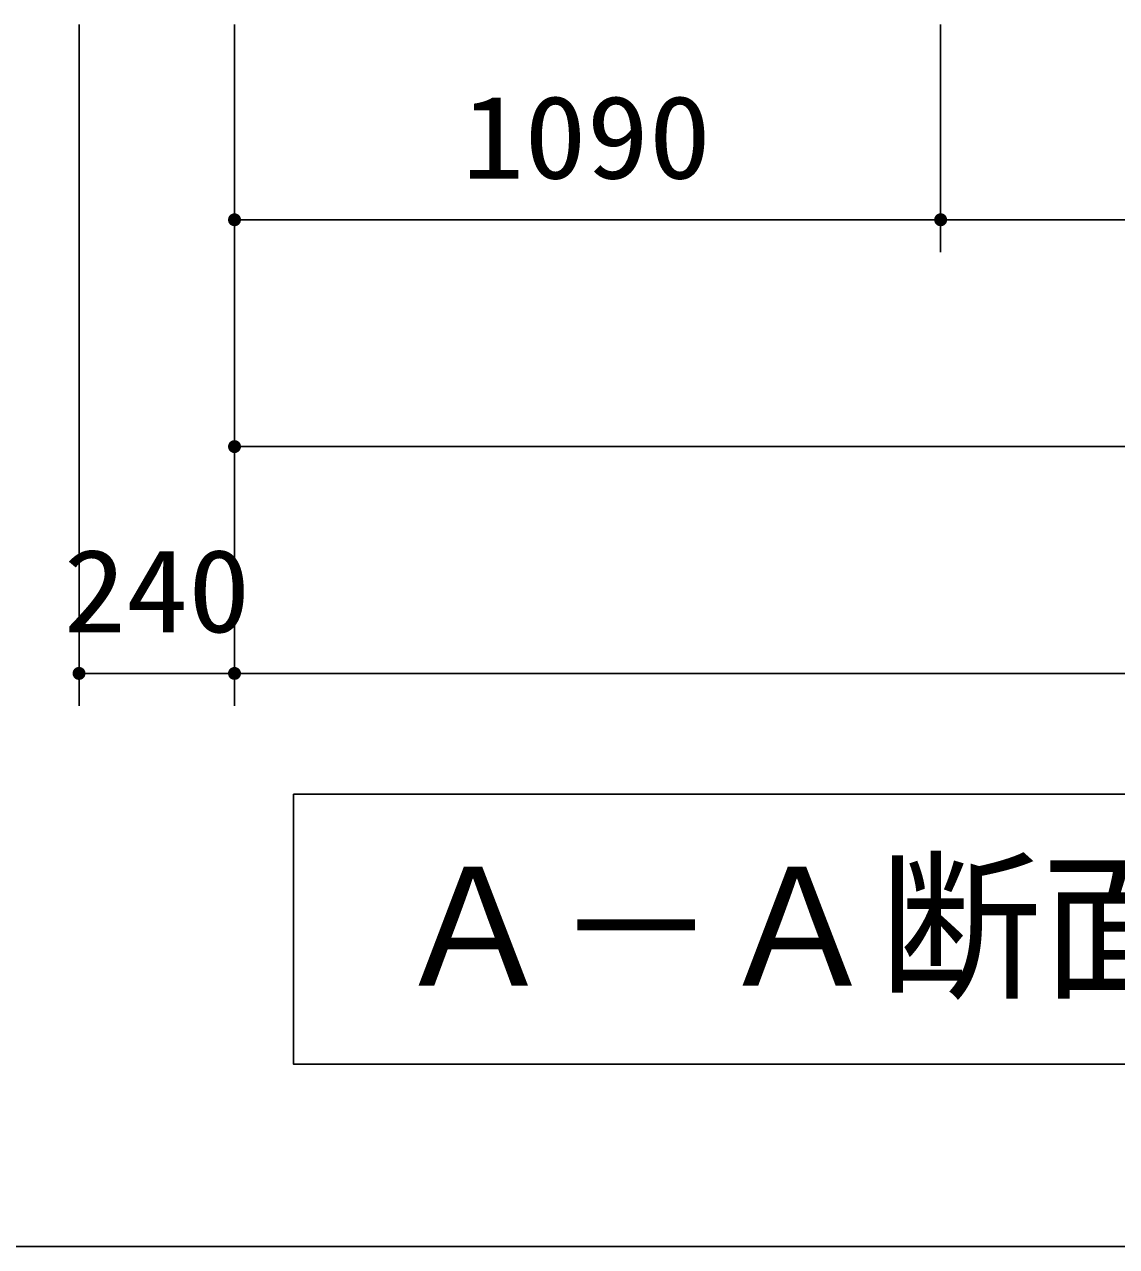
# Model space of a CAD drawing. Units: millimetres, scale not verified. Extents: x -14850 to 14850, y -10500 to 10500.
# Drawn here: x -10583 to -8898, y -8415 to -6529 of the extents above; entities that cross this region are included whole.
import ezdxf
from ezdxf.enums import TextEntityAlignment as Align

# ---------------------------------------------------------------- set-up
doc = ezdxf.new("R2010")
doc.units = ezdxf.units.MM
doc.header["$LTSCALE"] = 50
for name, color, linetype, lineweight in [('0-5_水管', 3, 'Continuous', 25), ('0-6_製作', 5, 'Continuous', 25), ('0-9_Axis_waku', 7, 'Continuous', 25)]:
    doc.layers.add(name, color=color, linetype=linetype, lineweight=lineweight)
doc.styles.add('ＭＳ ゴシック', font='')
doc.styles.get('ＭＳ ゴシック').set_extended_font_data('MS Gothic')

msp = doc.modelspace()

# ---------------------------------------------------------------- linework, layer by layer
at = {"layer": '0-5_水管'}
msp.add_line((-10168.07, -7716.77), (-6834.73, -7716.77), dxfattribs=at)
msp.add_lwpolyline([(-10168.07, -7716.77), (-10168.07, -8133.43), (-6834.73, -8133.43)], dxfattribs=at)
at = {"layer": '0-6_製作', "color": 2}
for p, q in [((-10499.06, -7580.63), (-10499.06, -6529.23)), ((-10259.06, -7580.63), (-10259.06, -6529.23)), ((-9169.06, -6880.63), (-9169.06, -6529.23)), ((-10259.06, -6830.63), (-9169.06, -6830.63)), ((-9169.06, -6830.63), (-8259.06, -6830.63)), ((-10259.06, -7180.63), (-7089.06, -7180.63)), ((-10259.06, -7530.63), (-10499.06, -7530.63)), ((-10259.06, -7530.63), (-6439.06, -7530.63))]:
    msp.add_line(p, q, dxfattribs=at)
at = {"layer": '0-6_製作'}
for points in [[(-10268.11, -6826.38), (-10259.06, -6830.63), (-10268.57, -6827.54)], [(-10267.5, -6825.28), (-10259.06, -6830.63), (-10268.11, -6826.38)], [(-10266.77, -6824.26), (-10259.06, -6830.63), (-10267.5, -6825.28)], [(-10265.91, -6823.34), (-10259.06, -6830.63), (-10266.77, -6824.26)], [(-10264.94, -6822.54), (-10259.06, -6830.63), (-10265.91, -6823.34)], [(-10263.88, -6821.87), (-10259.06, -6830.63), (-10264.94, -6822.54)], [(-10263.88, -6821.87), (-10259.06, -6820.63), (-10259.06, -6830.63)], [(-10262.74, -6821.34), (-10259.06, -6820.63), (-10263.88, -6821.87)], [(-10261.55, -6820.95), (-10259.06, -6820.63), (-10262.74, -6821.34)], [(-10260.31, -6820.71), (-10259.06, -6820.63), (-10261.55, -6820.95)], [(-10259.06, -6820.63), (-10249.06, -6830.63), (-10259.06, -6830.63)], [(-10258.43, -6820.65), (-10249.06, -6830.63), (-10259.06, -6820.63)], [(-10257.19, -6820.81), (-10249.06, -6830.63), (-10258.43, -6820.65)], [(-10255.97, -6821.12), (-10249.06, -6830.63), (-10257.19, -6820.81)], [(-10254.8, -6821.59), (-10249.06, -6830.63), (-10255.97, -6821.12)], [(-10254.8, -6821.59), (-10249.14, -6829.38), (-10249.06, -6830.63)], [(-10253.7, -6822.19), (-10249.14, -6829.38), (-10254.8, -6821.59)], [(-10253.7, -6822.19), (-10249.38, -6828.15), (-10249.14, -6829.38)], [(-10252.69, -6822.93), (-10249.38, -6828.15), (-10253.7, -6822.19)], [(-10252.69, -6822.93), (-10249.76, -6826.95), (-10249.38, -6828.15)], [(-10251.77, -6823.79), (-10249.76, -6826.95), (-10252.69, -6822.93)], [(-10251.77, -6823.79), (-10250.3, -6825.82), (-10249.76, -6826.95)], [(-10250.97, -6824.76), (-10250.3, -6825.82), (-10251.77, -6823.79)], [(-9178.11, -6826.38), (-9169.06, -6830.63), (-9178.57, -6827.54)], [(-9177.51, -6825.28), (-9169.06, -6830.63), (-9178.11, -6826.38)], [(-9176.77, -6824.26), (-9169.06, -6830.63), (-9177.51, -6825.28)], [(-9175.91, -6823.34), (-9169.06, -6830.63), (-9176.77, -6824.26)], [(-9174.94, -6822.54), (-9169.06, -6830.63), (-9175.91, -6823.34)], [(-9174.94, -6822.54), (-9169.06, -6820.63), (-9169.06, -6830.63)], [(-9173.88, -6821.87), (-9169.06, -6820.63), (-9174.94, -6822.54)], [(-9172.74, -6821.34), (-9169.06, -6820.63), (-9173.88, -6821.87)], [(-9171.55, -6820.95), (-9169.06, -6820.63), (-9172.74, -6821.34)], [(-9170.32, -6820.71), (-9169.06, -6820.63), (-9171.55, -6820.95)], [(-9169.06, -6820.63), (-9159.06, -6830.63), (-9169.06, -6830.63)], [(-9168.43, -6820.65), (-9159.06, -6830.63), (-9169.06, -6820.63)], [(-9167.19, -6820.81), (-9159.06, -6830.63), (-9168.43, -6820.65)], [(-9165.97, -6821.12), (-9159.06, -6830.63), (-9167.19, -6820.81)], [(-9165.97, -6821.12), (-9159.14, -6829.38), (-9159.06, -6830.63)], [(-9164.8, -6821.59), (-9159.14, -6829.38), (-9165.97, -6821.12)], [(-9164.8, -6821.59), (-9159.38, -6828.15), (-9159.14, -6829.38)], [(-9163.7, -6822.19), (-9159.38, -6828.15), (-9164.8, -6821.59)], [(-9163.7, -6822.19), (-9159.76, -6826.95), (-9159.38, -6828.15)], [(-9162.69, -6822.93), (-9159.76, -6826.95), (-9163.7, -6822.19)], [(-9162.69, -6822.93), (-9160.3, -6825.82), (-9159.76, -6826.95)], [(-9161.77, -6823.79), (-9160.3, -6825.82), (-9162.69, -6822.93)], [(-9161.77, -6823.79), (-9160.97, -6824.76), (-9160.3, -6825.82)], [(-10269.04, -6830.01), (-10259.06, -6830.63), (-10269.06, -6830.63)], [(-10269.06, -6830.63), (-10263.32, -6839.68), (-10268.98, -6831.89)], [(-10269.06, -6830.63), (-10262.15, -6840.15), (-10263.32, -6839.68)], [(-10259.06, -6830.63), (-10262.15, -6840.15), (-10269.06, -6830.63)], [(-10268.88, -6828.76), (-10259.06, -6830.63), (-10269.04, -6830.01)], [(-10268.98, -6831.89), (-10264.42, -6839.08), (-10268.75, -6833.12)], [(-10268.98, -6831.89), (-10263.32, -6839.68), (-10264.42, -6839.08)], [(-10268.57, -6827.54), (-10259.06, -6830.63), (-10268.88, -6828.76)], [(-10268.75, -6833.12), (-10265.44, -6838.34), (-10268.36, -6834.32)], [(-10268.75, -6833.12), (-10264.42, -6839.08), (-10265.44, -6838.34)], [(-10268.36, -6834.32), (-10266.35, -6837.48), (-10267.82, -6835.45)], [(-10268.36, -6834.32), (-10265.44, -6838.34), (-10266.35, -6837.48)], [(-10267.82, -6835.45), (-10266.35, -6837.48), (-10267.15, -6836.51)], [(-10259.06, -6830.63), (-10260.94, -6840.46), (-10262.15, -6840.15)], [(-10259.06, -6830.63), (-10259.69, -6840.61), (-10260.94, -6840.46)], [(-10259.06, -6830.63), (-10259.06, -6840.63), (-10259.69, -6840.61)], [(-10259.06, -6830.63), (-10257.81, -6840.56), (-10259.06, -6840.63)], [(-10259.06, -6830.63), (-10256.57, -6840.32), (-10257.81, -6840.56)], [(-10259.06, -6830.63), (-10255.38, -6839.93), (-10256.57, -6840.32)], [(-10259.06, -6830.63), (-10254.24, -6839.4), (-10255.38, -6839.93)], [(-10259.06, -6830.63), (-10253.18, -6838.72), (-10254.24, -6839.4)], [(-10249.06, -6830.63), (-10253.18, -6838.72), (-10259.06, -6830.63)], [(-10249.06, -6830.63), (-10252.22, -6837.92), (-10253.18, -6838.72)], [(-10249.06, -6830.63), (-10251.36, -6837.01), (-10252.22, -6837.92)], [(-10249.06, -6830.63), (-10250.62, -6835.99), (-10251.36, -6837.01)], [(-10249.06, -6830.63), (-10250.01, -6834.89), (-10250.62, -6835.99)], [(-10249.06, -6830.63), (-10249.55, -6833.72), (-10250.01, -6834.89)], [(-10249.06, -6830.63), (-10249.24, -6832.51), (-10249.55, -6833.72)], [(-10249.06, -6830.63), (-10249.08, -6831.26), (-10249.24, -6832.51)], [(-9179.04, -6830.01), (-9169.06, -6830.63), (-9179.06, -6830.63)], [(-9179.06, -6830.63), (-9172.15, -6840.15), (-9178.98, -6831.89)], [(-9179.06, -6830.63), (-9170.94, -6840.46), (-9172.15, -6840.15)], [(-9169.06, -6830.63), (-9170.94, -6840.46), (-9179.06, -6830.63)], [(-9178.88, -6828.76), (-9169.06, -6830.63), (-9179.04, -6830.01)], [(-9178.98, -6831.89), (-9173.32, -6839.68), (-9178.75, -6833.12)], [(-9178.98, -6831.89), (-9172.15, -6840.15), (-9173.32, -6839.68)], [(-9178.57, -6827.54), (-9169.06, -6830.63), (-9178.88, -6828.76)], [(-9178.75, -6833.12), (-9174.42, -6839.08), (-9178.36, -6834.32)], [(-9178.75, -6833.12), (-9173.32, -6839.68), (-9174.42, -6839.08)], [(-9178.36, -6834.32), (-9175.44, -6838.34), (-9177.82, -6835.45)], [(-9178.36, -6834.32), (-9174.42, -6839.08), (-9175.44, -6838.34)], [(-9177.82, -6835.45), (-9176.35, -6837.48), (-9177.15, -6836.51)], [(-9177.82, -6835.45), (-9175.44, -6838.34), (-9176.35, -6837.48)], [(-9169.06, -6830.63), (-9169.69, -6840.61), (-9170.94, -6840.46)], [(-9169.06, -6830.63), (-9169.06, -6840.63), (-9169.69, -6840.61)], [(-9169.06, -6830.63), (-9167.81, -6840.56), (-9169.06, -6840.63)], [(-9169.06, -6830.63), (-9166.57, -6840.32), (-9167.81, -6840.56)], [(-9169.06, -6830.63), (-9165.38, -6839.93), (-9166.57, -6840.32)], [(-9169.06, -6830.63), (-9164.24, -6839.4), (-9165.38, -6839.93)], [(-9169.06, -6830.63), (-9163.18, -6838.72), (-9164.24, -6839.4)], [(-9169.06, -6830.63), (-9162.22, -6837.92), (-9163.18, -6838.72)], [(-9159.06, -6830.63), (-9162.22, -6837.92), (-9169.06, -6830.63)], [(-9159.06, -6830.63), (-9161.36, -6837.01), (-9162.22, -6837.92)], [(-9159.06, -6830.63), (-9160.62, -6835.99), (-9161.36, -6837.01)], [(-9159.06, -6830.63), (-9160.01, -6834.89), (-9160.62, -6835.99)], [(-9159.06, -6830.63), (-9159.55, -6833.72), (-9160.01, -6834.89)], [(-9159.06, -6830.63), (-9159.24, -6832.51), (-9159.55, -6833.72)], [(-9159.06, -6830.63), (-9159.08, -6831.26), (-9159.24, -6832.51)], [(-10269.04, -7180.01), (-10259.06, -7180.63), (-10269.06, -7180.63)], [(-10269.06, -7180.63), (-10263.32, -7189.68), (-10268.98, -7181.89)], [(-10269.06, -7180.63), (-10262.15, -7190.15), (-10263.32, -7189.68)], [(-10259.06, -7180.63), (-10262.15, -7190.15), (-10269.06, -7180.63)], [(-10268.88, -7178.76), (-10259.06, -7180.63), (-10269.04, -7180.01)], [(-10268.98, -7181.89), (-10264.42, -7189.08), (-10268.75, -7183.12)], [(-10268.98, -7181.89), (-10263.32, -7189.68), (-10264.42, -7189.08)], [(-10268.57, -7177.54), (-10259.06, -7180.63), (-10268.88, -7178.76)], [(-10268.75, -7183.12), (-10265.44, -7188.34), (-10268.36, -7184.32)], [(-10268.75, -7183.12), (-10264.42, -7189.08), (-10265.44, -7188.34)], [(-10268.11, -7176.38), (-10259.06, -7180.63), (-10268.57, -7177.54)], [(-10268.36, -7184.32), (-10266.35, -7187.48), (-10267.82, -7185.45)], [(-10268.36, -7184.32), (-10265.44, -7188.34), (-10266.35, -7187.48)], [(-10267.5, -7175.28), (-10259.06, -7180.63), (-10268.11, -7176.38)], [(-10266.77, -7174.26), (-10259.06, -7180.63), (-10267.5, -7175.28)], [(-10265.91, -7173.34), (-10259.06, -7180.63), (-10266.77, -7174.26)], [(-10264.94, -7172.54), (-10259.06, -7180.63), (-10265.91, -7173.34)], [(-10263.88, -7171.87), (-10259.06, -7180.63), (-10264.94, -7172.54)], [(-10263.88, -7171.87), (-10259.06, -7170.63), (-10259.06, -7180.63)], [(-10262.74, -7171.34), (-10259.06, -7170.63), (-10263.88, -7171.87)], [(-10261.55, -7170.95), (-10259.06, -7170.63), (-10262.74, -7171.34)], [(-10259.06, -7180.63), (-10260.94, -7190.46), (-10262.15, -7190.15)], [(-10260.31, -7170.71), (-10259.06, -7170.63), (-10261.55, -7170.95)], [(-10259.06, -7180.63), (-10259.69, -7190.61), (-10260.94, -7190.46)], [(-10259.06, -7180.63), (-10259.06, -7190.63), (-10259.69, -7190.61)], [(-10259.06, -7170.63), (-10249.06, -7180.63), (-10259.06, -7180.63)], [(-10258.43, -7170.65), (-10249.06, -7180.63), (-10259.06, -7170.63)], [(-10259.06, -7180.63), (-10257.81, -7190.56), (-10259.06, -7190.63)], [(-10259.06, -7180.63), (-10256.57, -7190.32), (-10257.81, -7190.56)], [(-10259.06, -7180.63), (-10255.38, -7189.93), (-10256.57, -7190.32)], [(-10259.06, -7180.63), (-10254.24, -7189.4), (-10255.38, -7189.93)], [(-10259.06, -7180.63), (-10253.18, -7188.72), (-10254.24, -7189.4)], [(-10249.06, -7180.63), (-10253.18, -7188.72), (-10259.06, -7180.63)], [(-10257.19, -7170.81), (-10249.06, -7180.63), (-10258.43, -7170.65)], [(-10255.97, -7171.12), (-10249.06, -7180.63), (-10257.19, -7170.81)], [(-10254.8, -7171.59), (-10249.06, -7180.63), (-10255.97, -7171.12)], [(-10254.8, -7171.59), (-10249.14, -7179.38), (-10249.06, -7180.63)], [(-10253.7, -7172.19), (-10249.14, -7179.38), (-10254.8, -7171.59)], [(-10253.7, -7172.19), (-10249.38, -7178.15), (-10249.14, -7179.38)], [(-10252.69, -7172.93), (-10249.38, -7178.15), (-10253.7, -7172.19)], [(-10249.06, -7180.63), (-10252.22, -7187.92), (-10253.18, -7188.72)], [(-10252.69, -7172.93), (-10249.76, -7176.95), (-10249.38, -7178.15)], [(-10251.77, -7173.79), (-10249.76, -7176.95), (-10252.69, -7172.93)], [(-10249.06, -7180.63), (-10251.36, -7187.01), (-10252.22, -7187.92)], [(-10251.77, -7173.79), (-10250.3, -7175.82), (-10249.76, -7176.95)], [(-10250.97, -7174.76), (-10250.3, -7175.82), (-10251.77, -7173.79)], [(-10249.06, -7180.63), (-10250.62, -7185.99), (-10251.36, -7187.01)], [(-10249.06, -7180.63), (-10250.01, -7184.89), (-10250.62, -7185.99)], [(-10249.06, -7180.63), (-10249.55, -7183.72), (-10250.01, -7184.89)], [(-10249.06, -7180.63), (-10249.24, -7182.51), (-10249.55, -7183.72)], [(-10249.06, -7180.63), (-10249.08, -7181.26), (-10249.24, -7182.51)], [(-10267.82, -7185.45), (-10266.35, -7187.48), (-10267.15, -7186.51)], [(-10505.91, -7523.34), (-10499.06, -7530.63), (-10506.77, -7524.26)], [(-10504.94, -7522.54), (-10499.06, -7530.63), (-10505.91, -7523.34)], [(-10503.88, -7521.87), (-10499.06, -7530.63), (-10504.94, -7522.54)], [(-10503.88, -7521.87), (-10499.06, -7520.63), (-10499.06, -7530.63)], [(-10502.74, -7521.34), (-10499.06, -7520.63), (-10503.88, -7521.87)], [(-10501.55, -7520.95), (-10499.06, -7520.63), (-10502.74, -7521.34)], [(-10500.32, -7520.71), (-10499.06, -7520.63), (-10501.55, -7520.95)], [(-10499.06, -7520.63), (-10489.06, -7530.63), (-10499.06, -7530.63)], [(-10498.43, -7520.65), (-10489.06, -7530.63), (-10499.06, -7520.63)], [(-10497.19, -7520.81), (-10489.06, -7530.63), (-10498.43, -7520.65)], [(-10495.97, -7521.12), (-10489.06, -7530.63), (-10497.19, -7520.81)], [(-10494.8, -7521.59), (-10489.06, -7530.63), (-10495.97, -7521.12)], [(-10494.8, -7521.59), (-10489.14, -7529.38), (-10489.06, -7530.63)], [(-10493.7, -7522.19), (-10489.14, -7529.38), (-10494.8, -7521.59)], [(-10493.7, -7522.19), (-10489.38, -7528.15), (-10489.14, -7529.38)], [(-10492.69, -7522.93), (-10489.38, -7528.15), (-10493.7, -7522.19)], [(-10492.69, -7522.93), (-10489.76, -7526.95), (-10489.38, -7528.15)], [(-10491.77, -7523.79), (-10489.76, -7526.95), (-10492.69, -7522.93)], [(-10491.77, -7523.79), (-10490.3, -7525.82), (-10489.76, -7526.95)], [(-10490.97, -7524.76), (-10490.3, -7525.82), (-10491.77, -7523.79)], [(-10265.91, -7523.34), (-10259.06, -7530.63), (-10266.77, -7524.26)], [(-10264.94, -7522.54), (-10259.06, -7530.63), (-10265.91, -7523.34)], [(-10264.94, -7522.54), (-10259.06, -7520.63), (-10259.06, -7530.63)], [(-10263.88, -7521.87), (-10259.06, -7520.63), (-10264.94, -7522.54)], [(-10262.74, -7521.34), (-10259.06, -7520.63), (-10263.88, -7521.87)], [(-10261.55, -7520.95), (-10259.06, -7520.63), (-10262.74, -7521.34)], [(-10260.31, -7520.71), (-10259.06, -7520.63), (-10261.55, -7520.95)], [(-10259.06, -7520.63), (-10249.06, -7530.63), (-10259.06, -7530.63)], [(-10258.43, -7520.65), (-10249.06, -7530.63), (-10259.06, -7520.63)], [(-10257.19, -7520.81), (-10249.06, -7530.63), (-10258.43, -7520.65)], [(-10255.97, -7521.12), (-10249.06, -7530.63), (-10257.19, -7520.81)], [(-10255.97, -7521.12), (-10249.14, -7529.38), (-10249.06, -7530.63)], [(-10254.8, -7521.59), (-10249.14, -7529.38), (-10255.97, -7521.12)], [(-10254.8, -7521.59), (-10249.38, -7528.15), (-10249.14, -7529.38)], [(-10253.7, -7522.19), (-10249.38, -7528.15), (-10254.8, -7521.59)], [(-10253.7, -7522.19), (-10249.76, -7526.95), (-10249.38, -7528.15)], [(-10252.69, -7522.93), (-10249.76, -7526.95), (-10253.7, -7522.19)], [(-10252.69, -7522.93), (-10250.3, -7525.82), (-10249.76, -7526.95)], [(-10251.77, -7523.79), (-10250.3, -7525.82), (-10252.69, -7522.93)], [(-10251.77, -7523.79), (-10250.97, -7524.76), (-10250.3, -7525.82)], [(-10509.04, -7530.01), (-10499.06, -7530.63), (-10509.06, -7530.63)], [(-10509.06, -7530.63), (-10503.32, -7539.68), (-10508.98, -7531.89)], [(-10509.06, -7530.63), (-10502.15, -7540.15), (-10503.32, -7539.68)], [(-10499.06, -7530.63), (-10502.15, -7540.15), (-10509.06, -7530.63)], [(-10508.88, -7528.76), (-10499.06, -7530.63), (-10509.04, -7530.01)], [(-10508.98, -7531.89), (-10504.42, -7539.08), (-10508.75, -7533.12)], [(-10508.98, -7531.89), (-10503.32, -7539.68), (-10504.42, -7539.08)], [(-10508.57, -7527.54), (-10499.06, -7530.63), (-10508.88, -7528.76)], [(-10508.75, -7533.12), (-10505.44, -7538.34), (-10508.36, -7534.32)], [(-10508.75, -7533.12), (-10504.42, -7539.08), (-10505.44, -7538.34)], [(-10508.11, -7526.38), (-10499.06, -7530.63), (-10508.57, -7527.54)], [(-10508.36, -7534.32), (-10506.35, -7537.48), (-10507.82, -7535.45)], [(-10508.36, -7534.32), (-10505.44, -7538.34), (-10506.35, -7537.48)], [(-10507.51, -7525.28), (-10499.06, -7530.63), (-10508.11, -7526.38)], [(-10507.82, -7535.45), (-10506.35, -7537.48), (-10507.15, -7536.51)], [(-10506.77, -7524.26), (-10499.06, -7530.63), (-10507.51, -7525.28)], [(-10499.06, -7530.63), (-10500.94, -7540.46), (-10502.15, -7540.15)], [(-10499.06, -7530.63), (-10499.69, -7540.61), (-10500.94, -7540.46)], [(-10499.06, -7530.63), (-10499.06, -7540.63), (-10499.69, -7540.61)], [(-10499.06, -7530.63), (-10497.81, -7540.56), (-10499.06, -7540.63)], [(-10499.06, -7530.63), (-10496.57, -7540.32), (-10497.81, -7540.56)], [(-10499.06, -7530.63), (-10495.38, -7539.93), (-10496.57, -7540.32)], [(-10499.06, -7530.63), (-10494.24, -7539.4), (-10495.38, -7539.93)], [(-10499.06, -7530.63), (-10493.18, -7538.72), (-10494.24, -7539.4)], [(-10489.06, -7530.63), (-10493.18, -7538.72), (-10499.06, -7530.63)], [(-10489.06, -7530.63), (-10492.22, -7537.92), (-10493.18, -7538.72)], [(-10489.06, -7530.63), (-10491.36, -7537.01), (-10492.22, -7537.92)], [(-10489.06, -7530.63), (-10490.62, -7535.99), (-10491.36, -7537.01)], [(-10489.06, -7530.63), (-10490.01, -7534.89), (-10490.62, -7535.99)], [(-10489.06, -7530.63), (-10489.55, -7533.72), (-10490.01, -7534.89)], [(-10489.06, -7530.63), (-10489.24, -7532.51), (-10489.55, -7533.72)], [(-10489.06, -7530.63), (-10489.08, -7531.26), (-10489.24, -7532.51)], [(-10269.04, -7530.01), (-10259.06, -7530.63), (-10269.06, -7530.63)], [(-10269.06, -7530.63), (-10262.15, -7540.15), (-10268.98, -7531.89)], [(-10269.06, -7530.63), (-10260.94, -7540.46), (-10262.15, -7540.15)], [(-10259.06, -7530.63), (-10260.94, -7540.46), (-10269.06, -7530.63)], [(-10268.88, -7528.76), (-10259.06, -7530.63), (-10269.04, -7530.01)], [(-10268.98, -7531.89), (-10263.32, -7539.68), (-10268.75, -7533.12)], [(-10268.98, -7531.89), (-10262.15, -7540.15), (-10263.32, -7539.68)], [(-10268.57, -7527.54), (-10259.06, -7530.63), (-10268.88, -7528.76)], [(-10268.75, -7533.12), (-10264.42, -7539.08), (-10268.36, -7534.32)], [(-10268.75, -7533.12), (-10263.32, -7539.68), (-10264.42, -7539.08)], [(-10268.11, -7526.38), (-10259.06, -7530.63), (-10268.57, -7527.54)], [(-10268.36, -7534.32), (-10265.44, -7538.34), (-10267.82, -7535.45)], [(-10268.36, -7534.32), (-10264.42, -7539.08), (-10265.44, -7538.34)], [(-10267.5, -7525.28), (-10259.06, -7530.63), (-10268.11, -7526.38)], [(-10267.82, -7535.45), (-10266.35, -7537.48), (-10267.15, -7536.51)], [(-10267.82, -7535.45), (-10265.44, -7538.34), (-10266.35, -7537.48)], [(-10266.77, -7524.26), (-10259.06, -7530.63), (-10267.5, -7525.28)], [(-10259.06, -7530.63), (-10259.69, -7540.61), (-10260.94, -7540.46)], [(-10259.06, -7530.63), (-10259.06, -7540.63), (-10259.69, -7540.61)], [(-10259.06, -7530.63), (-10257.81, -7540.56), (-10259.06, -7540.63)], [(-10259.06, -7530.63), (-10256.57, -7540.32), (-10257.81, -7540.56)], [(-10259.06, -7530.63), (-10255.38, -7539.93), (-10256.57, -7540.32)], [(-10259.06, -7530.63), (-10254.24, -7539.4), (-10255.38, -7539.93)], [(-10259.06, -7530.63), (-10253.18, -7538.72), (-10254.24, -7539.4)], [(-10259.06, -7530.63), (-10252.22, -7537.92), (-10253.18, -7538.72)], [(-10249.06, -7530.63), (-10252.22, -7537.92), (-10259.06, -7530.63)], [(-10249.06, -7530.63), (-10251.36, -7537.01), (-10252.22, -7537.92)], [(-10249.06, -7530.63), (-10250.62, -7535.99), (-10251.36, -7537.01)], [(-10249.06, -7530.63), (-10250.01, -7534.89), (-10250.62, -7535.99)], [(-10249.06, -7530.63), (-10249.55, -7533.72), (-10250.01, -7534.89)], [(-10249.06, -7530.63), (-10249.24, -7532.51), (-10249.55, -7533.72)], [(-10249.06, -7530.63), (-10249.08, -7531.26), (-10249.24, -7532.51)]]:
    msp.add_solid(points, dxfattribs=at)
at = {"layer": '0-9_Axis_waku'}
msp.add_line((-12950, -8415), (14000, -8415), dxfattribs=at)

# ---------------------------------------------------------------- texts
at = {"layer": '0-5_水管', "color": 4, "style": 'ＭＳ ゴシック'}
msp.add_text('Ａ－Ａ断面図', height=183.3, dxfattribs=at).set_placement((-10014.27, -8067.46), align=Align.BOTTOM_LEFT)
at = {"layer": '0-6_製作', "color": 4, "style": 'ＭＳ ゴシック', "width": 1.1}
for s, p in [('1090', (-9907.81, -6805.63)), ('240', (-10522.81, -7505.63))]:
    msp.add_text(s, height=128.4, dxfattribs=at).set_placement(p, align=Align.BOTTOM_LEFT)

doc.saveas('drawing.dxf')
